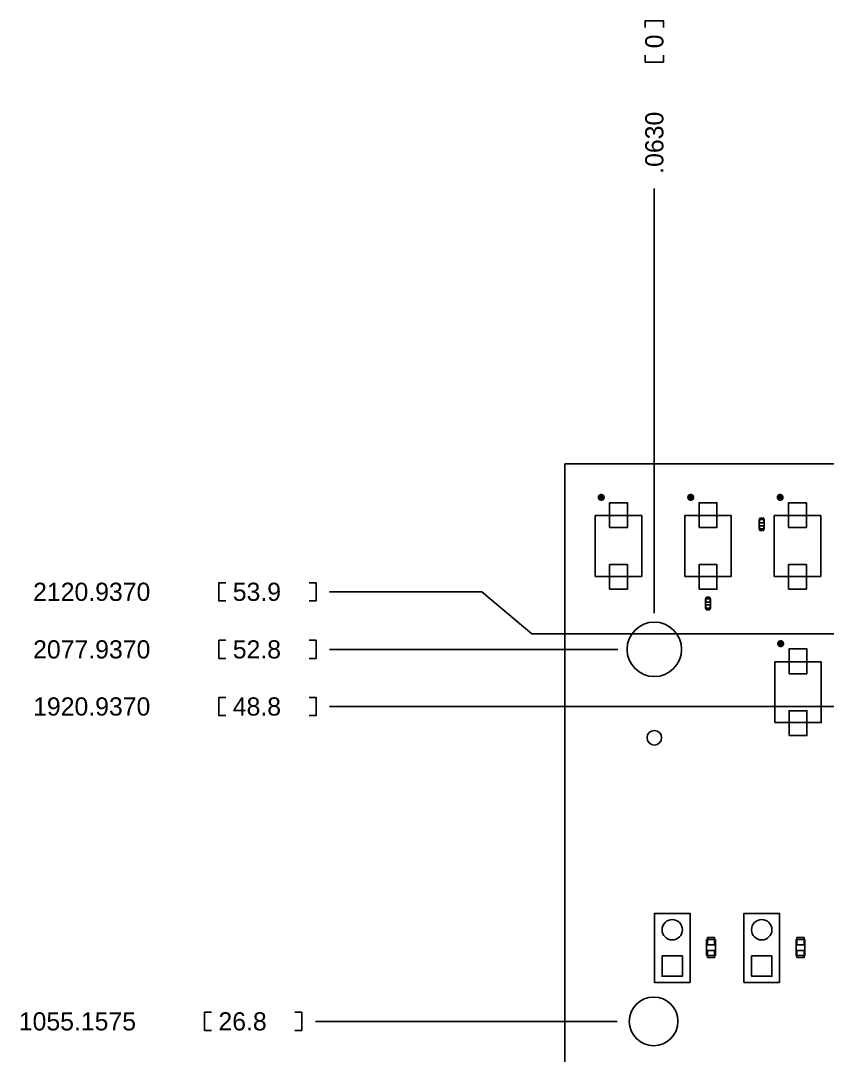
# Model space of a CAD drawing. Extents: x -44 to 161, y -41 to 105.
# Drawn here: x -44.3 to 12.1, y 24.4 to 96.7 of the extents above; entities that cross this region are included whole.
import ezdxf

# ---------------------------------------------------------------- set-up
doc = ezdxf.new("R2010")
doc.units = 0
for name, color, linetype in [('BG_DIMENSIONS_ASSEMBLY', 140, 'CONTINUOUS'), ('BG_OUTLINE', 171, 'CONTINUOUS'), ('PG_ASSEMBLY_TOP', 111, 'CONTINUOUS'), ('PIN_TOP', 4, 'CONTINUOUS')]:
    doc.layers.add(name, color=color, linetype=linetype)

msp = doc.modelspace()

# ---------------------------------------------------------------- linework, layer by layer
at = {"layer": 'BG_DIMENSIONS_ASSEMBLY'}
for points in [[(0.6334, 96.2032), (0.6334, 96.6858), (-0.6366, 96.6858), (-0.6366, 96.2032)], [(0.6334, 94.2728), (0.6334, 93.7902), (-0.6366, 93.7902), (-0.6366, 94.2728)], [(-0.0016, 55.3196), (-0.0016, 84.9637)], [(-29.9297, 56.166), (-30.4123, 56.166), (-30.4123, 57.436), (-29.9297, 57.436)], [(-24.1131, 56.166), (-23.6305, 56.166), (-23.6305, 57.436), (-24.1131, 57.436)], [(60.7298, 53.8718), (-8.5492, 53.8718), (-12.0492, 56.801), (-22.678, 56.801)], [(-29.9297, 52.1446), (-30.4123, 52.1446), (-30.4123, 53.4146), (-29.9297, 53.4146)], [(-24.1131, 52.1446), (-23.6305, 52.1446), (-23.6305, 53.4146), (-24.1131, 53.4146)], [(-2.5416, 52.7796), (-22.678, 52.7796)], [(-29.9297, 48.1568), (-30.4123, 48.1568), (-30.4123, 49.4268), (-29.9297, 49.4268)], [(-24.1131, 48.1568), (-23.6305, 48.1568), (-23.6305, 49.4268), (-24.1131, 49.4268)], [(45.4898, 48.7918), (-22.678, 48.7918)], [(-30.9297, 26.166), (-31.4123, 26.166), (-31.4123, 27.436), (-30.9297, 27.436)], [(-25.1131, 26.166), (-24.6305, 26.166), (-24.6305, 27.436), (-25.1131, 27.436)], [(-2.5892, 26.801), (-23.678, 26.801)]]:
    msp.add_lwpolyline(points, dxfattribs=at)
at = {"layer": 'BG_OUTLINE'}
msp.add_lwpolyline([(-6.25, -6.25), (115.9748, -6.25), (115.9748, 65.7336), (-6.25, 65.7336), (-6.25, -6.25)], dxfattribs=at)
at = {"layer": 'PG_ASSEMBLY_TOP', "const_width": 0.254}
for points in [[(-3.5818, 63.396, 0.999843), (-3.8358, 63.396, 1.000157), (-3.5818, 63.396)], [(2.6682, 63.396, 0.999843), (2.4142, 63.396, 1.000157), (2.6682, 63.396)], [(8.9182, 63.396, 0.999843), (8.6642, 63.396, 1.000157), (8.9182, 63.396)], [(8.9512, 53.18, 0.999843), (8.6972, 53.18, 1.000157), (8.9512, 53.18)]]:
    msp.add_lwpolyline(points, format="xyb", dxfattribs=at)
at = {"layer": 'PG_ASSEMBLY_TOP'}
for points in [[(-4.1256, 57.8791), (-4.1256, 62.1209), (-0.8744, 62.1209), (-0.8744, 57.8791), (-4.1256, 57.8791)], [(2.1244, 57.8791), (2.1244, 62.1209), (5.3756, 62.1209), (5.3756, 57.8791), (2.1244, 57.8791)], [(7.6778, 61.1865), (7.3222, 61.1865), (7.3222, 61.8469), (7.6778, 61.8469), (7.6778, 61.1865)], [(8.3744, 57.8791), (8.3744, 62.1209), (11.6256, 62.1209), (11.6256, 57.8791), (8.3744, 57.8791)], [(3.5722, 56.3135), (3.9278, 56.3135), (3.9278, 55.6531), (3.5722, 55.6531), (3.5722, 56.3135)], [(8.4074, 47.6631), (8.4074, 51.9049), (11.6586, 51.9049), (11.6586, 47.6631), (8.4074, 47.6631)], [(2.4946, 29.517), (0.0054, 29.517), (0.0054, 34.343), (2.4946, 34.343), (2.4946, 29.517)], [(8.7446, 29.517), (6.2554, 29.517), (6.2554, 34.343), (8.7446, 34.343), (8.7446, 29.517)], [(4.2624, 32.5081), (3.6528, 32.5081), (3.6528, 31.3905), (4.2624, 31.3905), (4.2624, 32.5081)], [(10.5124, 32.5081), (9.9028, 32.5081), (9.9028, 31.3905), (10.5124, 31.3905), (10.5124, 32.5081)]]:
    msp.add_lwpolyline(points, dxfattribs=at)
at = {"layer": 'PIN_TOP'}
for points in [[(-3.1223, 61.2954), (-3.1223, 63.0226), (-1.8777, 63.0226), (-1.8777, 61.2954)], [(3.1277, 61.2954), (3.1277, 63.0226), (4.3723, 63.0226), (4.3723, 61.2954)], [(9.3777, 61.2954), (9.3777, 63.0226), (10.6223, 63.0226), (10.6223, 61.2954)], [(-3.1223, 56.9774), (-3.1223, 58.7046), (-1.8777, 58.7046), (-1.8777, 56.9774)], [(3.1277, 56.9774), (3.1277, 58.7046), (4.3723, 58.7046), (4.3723, 56.9774)], [(9.3777, 56.9774), (9.3777, 58.7046), (10.6223, 58.7046), (10.6223, 56.9774)], [(9.4107, 51.0794), (9.4107, 52.8066), (10.6553, 52.8066), (10.6553, 51.0794)], [(9.4107, 46.7614), (9.4107, 48.4886), (10.6553, 48.4886), (10.6553, 46.7614)], [(3.7036, 32.1398), (4.2116, 32.1398), (4.2116, 32.6478), (3.7036, 32.6478)], [(9.9536, 32.1398), (10.4616, 32.1398), (10.4616, 32.6478), (9.9536, 32.6478)], [(1.9612, 31.3712), (1.9612, 29.9488), (0.5388, 29.9488), (0.5388, 31.3712)], [(3.7036, 31.2508), (4.2116, 31.2508), (4.2116, 31.7588), (3.7036, 31.7588)], [(8.2112, 31.3712), (8.2112, 29.9488), (6.7888, 29.9488), (6.7888, 31.3712)], [(9.9536, 31.2508), (10.4616, 31.2508), (10.4616, 31.7588), (9.9536, 31.7588)]]:
    msp.add_lwpolyline(points, close=True, dxfattribs=at)
for points in [[(7.6016, 61.6183), (7.3984, 61.6183, -0.414214), (7.3476, 61.6691), (7.3476, 61.8977, -0.414214), (7.3984, 61.9485), (7.6016, 61.9485, -0.414214), (7.6524, 61.8977), (7.6524, 61.6691, -0.414214)], [(7.6016, 61.0849), (7.3984, 61.0849, -0.414214), (7.3476, 61.1357), (7.3476, 61.3643, -0.414214), (7.3984, 61.4151), (7.6016, 61.4151, -0.414214), (7.6524, 61.3643), (7.6524, 61.1357, -0.414214)], [(3.6484, 56.4151), (3.8516, 56.4151, -0.414214), (3.9024, 56.3643), (3.9024, 56.1357, -0.414214), (3.8516, 56.0849), (3.6484, 56.0849, -0.414214), (3.5976, 56.1357), (3.5976, 56.3643, -0.414214)], [(3.6484, 55.8817), (3.8516, 55.8817, -0.414214), (3.9024, 55.8309), (3.9024, 55.6023, -0.414214), (3.8516, 55.5515), (3.6484, 55.5515, -0.414214), (3.5976, 55.6023), (3.5976, 55.8309, -0.414214)]]:
    msp.add_lwpolyline(points, format="xyb", close=True, dxfattribs=at)
for centre, radius in [((-0.0016, 52.7796), 1.905), ((0, 46.609), 0.508), ((1.25, 33.2), 0.7112), ((7.5, 33.2), 0.7112), ((-0.0492, 26.801), 1.7)]:
    msp.add_circle(centre, radius, dxfattribs=at)

# ---------------------------------------------------------------- texts
at = {"layer": 'BG_DIMENSIONS_ASSEMBLY', "width": 1.02}
for s, p in [('0', (0.6334, 94.7554)), ('.0630', (0.6334, 85.9924))]:
    msp.add_text(s, height=1.27, rotation=90, dxfattribs=at).set_placement(p)
for s, p in [('2120.9370', (-43.3917, 56.166)), ('53.9', (-29.4471, 56.166)), ('2077.9370', (-43.3917, 52.1446)), ('52.8', (-29.4471, 52.1446)), ('1920.9370', (-43.3917, 48.1568)), ('48.8', (-29.4471, 48.1568)), ('1055.1575', (-44.3917, 26.166)), ('26.8', (-30.4471, 26.166))]:
    msp.add_text(s, height=1.27, dxfattribs=at).set_placement(p)

doc.saveas('drawing.dxf')
